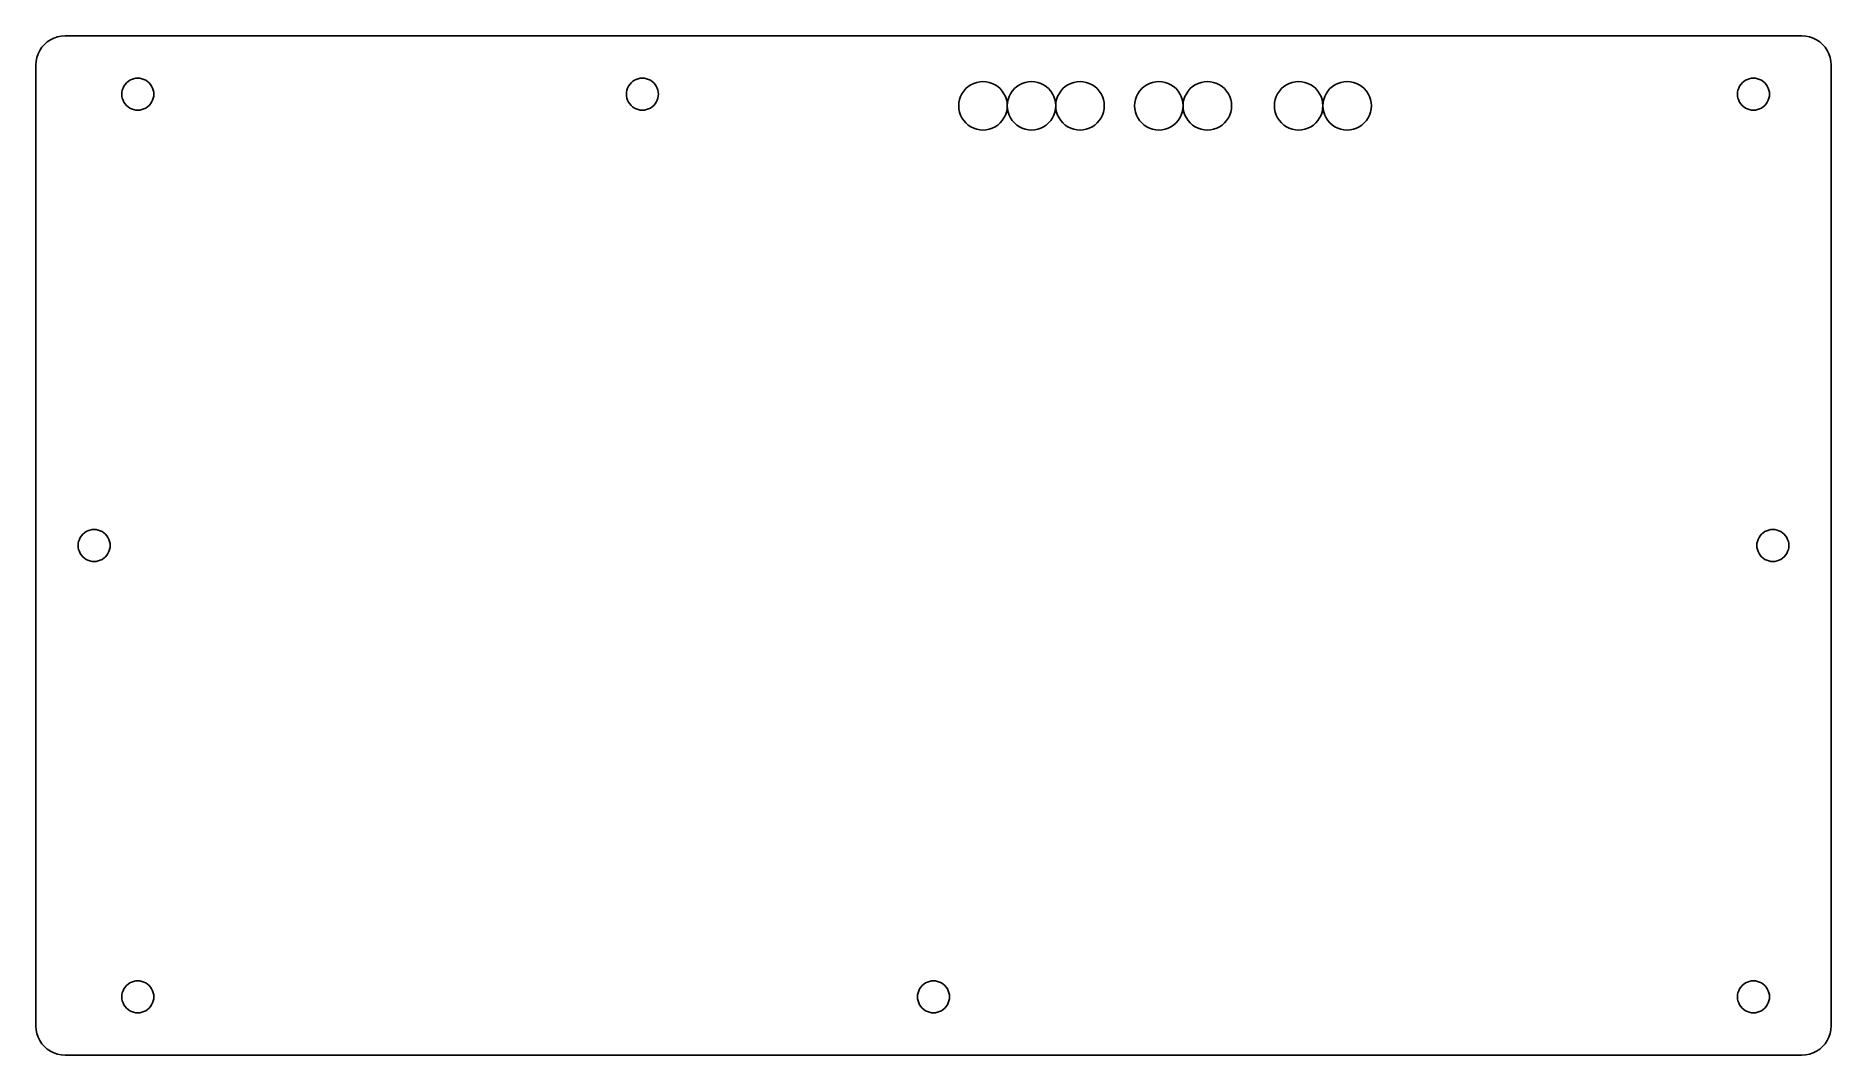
# Model space of a CAD drawing. Header units: metres. Extents: x -2 to 182, y -118 to -12.
import ezdxf

# ---------------------------------------------------------------- set-up
doc = ezdxf.new("R2010")
doc.units = ezdxf.units.M

msp = doc.modelspace()

# ---------------------------------------------------------------- linework, layer by layer
for p, q in [((-1, -12.9019), (-1.32628, -13.1199)), ((-0.64804, -12.7283), (-1, -12.9019)), ((-0.27644, -12.6022), (-0.64804, -12.7283)), ((0.10841, -12.5257), (-0.27644, -12.6022)), ((0.5, -12.5), (0.10841, -12.5257)), ((179.5, -12.5), (0.5, -12.5)), ((179.892, -12.5257), (179.5, -12.5)), ((180.276, -12.6022), (179.892, -12.5257)), ((180.648, -12.7283), (180.276, -12.6022)), ((181, -12.9019), (180.648, -12.7283)), ((181.326, -13.1199), (181, -12.9019)), ((-2.39777, -14.7235), (-2.47432, -15.1084)), ((-2.27164, -14.3519), (-2.39777, -14.7235)), ((-2.09807, -14), (-2.27164, -14.3519)), ((-1.88005, -13.6737), (-2.09807, -14)), ((-1.62131, -13.3787), (-1.88005, -13.6737)), ((-1.32628, -13.1199), (-1.62131, -13.3787)), ((181.621, -13.3787), (181.326, -13.1199)), ((181.88, -13.6737), (181.621, -13.3787)), ((182.098, -14), (181.88, -13.6737)), ((182.272, -14.3519), (182.098, -14)), ((182.398, -14.7235), (182.272, -14.3519)), ((182.474, -15.1084), (182.398, -14.7235)), ((-2.47432, -15.1084), (-2.5, -15.5)), ((-2.5, -15.5), (-2.5, -114.5)), ((182.5, -15.5), (182.474, -15.1084)), ((182.5, -114.5), (182.5, -15.5)), ((6.34999, -18.5), (6.36411, -18.2846)), ((6.36411, -18.7154), (6.34999, -18.5)), ((6.36411, -18.2846), (6.40622, -18.0729)), ((6.40622, -18.0729), (6.47559, -17.8686)), ((6.47559, -17.8686), (6.57104, -17.675)), ((6.57104, -17.675), (6.69096, -17.4955)), ((6.69096, -17.4955), (6.83327, -17.3333)), ((6.83327, -17.3333), (6.99553, -17.191)), ((6.99553, -17.191), (7.17499, -17.071)), ((7.17499, -17.071), (7.36856, -16.9756)), ((7.36856, -16.9756), (7.57294, -16.9062)), ((7.57294, -16.9062), (7.78462, -16.8641)), ((7.78462, -16.8641), (8, -16.85)), ((8, -16.85), (8.21536, -16.8641)), ((8.21536, -16.8641), (8.42705, -16.9062)), ((8.42705, -16.9062), (8.63142, -16.9756)), ((8.63142, -16.9756), (8.825, -17.071)), ((8.825, -17.071), (9.00446, -17.191)), ((9.00446, -17.191), (9.16672, -17.3333)), ((9.16672, -17.3333), (9.30902, -17.4955)), ((9.30902, -17.4955), (9.42894, -17.675)), ((9.42894, -17.675), (9.5244, -17.8686)), ((9.5244, -17.8686), (9.59377, -18.0729)), ((9.59377, -18.0729), (9.63588, -18.2846)), ((9.63588, -18.2846), (9.64999, -18.5)), ((9.64999, -18.5), (9.63588, -18.7154)), ((58.35, -18.5), (58.3641, -18.2846)), ((58.3641, -18.7154), (58.35, -18.5)), ((58.3641, -18.2846), (58.4062, -18.0729)), ((58.4062, -18.0729), (58.4756, -17.8686)), ((58.4756, -17.8686), (58.571, -17.675)), ((58.571, -17.675), (58.691, -17.4955)), ((58.691, -17.4955), (58.8333, -17.3333)), ((58.8333, -17.3333), (58.9955, -17.191)), ((58.9955, -17.191), (59.175, -17.071)), ((59.175, -17.071), (59.3686, -16.9756)), ((59.3686, -16.9756), (59.5729, -16.9062)), ((59.5729, -16.9062), (59.7846, -16.8641)), ((59.7846, -16.8641), (60, -16.85)), ((60, -16.85), (60.2154, -16.8641)), ((60.2154, -16.8641), (60.427, -16.9062)), ((60.427, -16.9062), (60.6314, -16.9756)), ((60.6314, -16.9756), (60.825, -17.071)), ((60.825, -17.071), (61.0045, -17.191)), ((61.0045, -17.191), (61.1667, -17.3333)), ((61.1667, -17.3333), (61.309, -17.4955)), ((61.309, -17.4955), (61.4289, -17.675)), ((61.4289, -17.675), (61.5244, -17.8686)), ((61.5244, -17.8686), (61.5938, -18.0729)), ((61.5938, -18.0729), (61.6359, -18.2846)), ((61.6359, -18.2846), (61.65, -18.5)), ((61.65, -18.5), (61.6359, -18.7154)), ((92.7903, -18.7433), (92.9349, -18.45)), ((92.9349, -18.45), (93.1166, -18.1781)), ((93.1166, -18.1781), (93.3322, -17.9322)), ((93.3322, -17.9322), (93.5781, -17.7166)), ((93.5781, -17.7166), (93.85, -17.5349)), ((93.85, -17.5349), (94.1433, -17.3903)), ((94.1433, -17.3903), (94.4529, -17.2852)), ((94.4529, -17.2852), (94.7737, -17.2214)), ((94.7737, -17.2214), (95.1, -17.2)), ((95.1, -17.2), (95.4263, -17.2214)), ((95.4263, -17.2214), (95.747, -17.2852)), ((95.747, -17.2852), (96.0567, -17.3903)), ((96.0567, -17.3903), (96.35, -17.5349)), ((96.35, -17.5349), (96.6219, -17.7166)), ((96.6219, -17.7166), (96.8678, -17.9322)), ((96.8678, -17.9322), (97.0834, -18.1781)), ((97.0834, -18.1781), (97.2651, -18.45)), ((97.2651, -18.45), (97.4097, -18.7433)), ((97.7903, -18.7433), (97.9349, -18.45)), ((97.9349, -18.45), (98.1166, -18.1781)), ((98.1166, -18.1781), (98.3322, -17.9322)), ((98.3322, -17.9322), (98.5781, -17.7166)), ((98.5781, -17.7166), (98.85, -17.5349)), ((98.85, -17.5349), (99.1433, -17.3903)), ((99.1433, -17.3903), (99.4529, -17.2852)), ((99.4529, -17.2852), (99.7737, -17.2214)), ((99.7737, -17.2214), (100.1, -17.2)), ((100.1, -17.2), (100.426, -17.2214)), ((100.426, -17.2214), (100.747, -17.2852)), ((100.747, -17.2852), (101.057, -17.3903)), ((101.057, -17.3903), (101.35, -17.5349)), ((101.35, -17.5349), (101.622, -17.7166)), ((101.622, -17.7166), (101.868, -17.9322)), ((101.868, -17.9322), (102.083, -18.1781)), ((102.083, -18.1781), (102.265, -18.45)), ((102.265, -18.45), (102.41, -18.7433)), ((102.79, -18.7433), (102.935, -18.45)), ((102.935, -18.45), (103.117, -18.1781)), ((103.117, -18.1781), (103.332, -17.9322)), ((103.332, -17.9322), (103.578, -17.7166)), ((103.578, -17.7166), (103.85, -17.5349)), ((103.85, -17.5349), (104.143, -17.3903)), ((104.143, -17.3903), (104.453, -17.2852)), ((104.453, -17.2852), (104.774, -17.2214)), ((104.774, -17.2214), (105.1, -17.2)), ((105.1, -17.2), (105.426, -17.2214)), ((105.426, -17.2214), (105.747, -17.2852)), ((105.747, -17.2852), (106.057, -17.3903)), ((106.057, -17.3903), (106.35, -17.5349)), ((106.35, -17.5349), (106.622, -17.7166)), ((106.622, -17.7166), (106.868, -17.9322)), ((106.868, -17.9322), (107.083, -18.1781)), ((107.083, -18.1781), (107.265, -18.45)), ((107.265, -18.45), (107.41, -18.7433)), ((110.915, -18.7433), (111.06, -18.45)), ((111.06, -18.45), (111.242, -18.1781)), ((111.242, -18.1781), (111.457, -17.9322)), ((111.457, -17.9322), (111.703, -17.7166)), ((111.703, -17.7166), (111.975, -17.5349)), ((111.975, -17.5349), (112.268, -17.3903)), ((112.268, -17.3903), (112.578, -17.2852)), ((112.578, -17.2852), (112.899, -17.2214)), ((112.899, -17.2214), (113.225, -17.2)), ((113.225, -17.2), (113.551, -17.2214)), ((113.551, -17.2214), (113.872, -17.2852)), ((113.872, -17.2852), (114.182, -17.3903)), ((114.182, -17.3903), (114.475, -17.5349)), ((114.475, -17.5349), (114.747, -17.7166)), ((114.747, -17.7166), (114.993, -17.9322)), ((114.993, -17.9322), (115.208, -18.1781)), ((115.208, -18.1781), (115.39, -18.45)), ((115.39, -18.45), (115.535, -18.7433)), ((115.915, -18.7433), (116.06, -18.45)), ((116.06, -18.45), (116.242, -18.1781)), ((116.242, -18.1781), (116.457, -17.9322)), ((116.457, -17.9322), (116.703, -17.7166)), ((116.703, -17.7166), (116.975, -17.5349)), ((116.975, -17.5349), (117.268, -17.3903)), ((117.268, -17.3903), (117.578, -17.2852)), ((117.578, -17.2852), (117.899, -17.2214)), ((117.899, -17.2214), (118.225, -17.2)), ((118.225, -17.2), (118.551, -17.2214)), ((118.551, -17.2214), (118.872, -17.2852)), ((118.872, -17.2852), (119.182, -17.3903)), ((119.182, -17.3903), (119.475, -17.5349)), ((119.475, -17.5349), (119.747, -17.7166)), ((119.747, -17.7166), (119.993, -17.9322)), ((119.993, -17.9322), (120.208, -18.1781)), ((120.208, -18.1781), (120.39, -18.45)), ((120.39, -18.45), (120.535, -18.7433)), ((125.315, -18.7433), (125.46, -18.45)), ((125.46, -18.45), (125.642, -18.1781)), ((125.642, -18.1781), (125.857, -17.9322)), ((125.857, -17.9322), (126.103, -17.7166)), ((126.103, -17.7166), (126.375, -17.5349)), ((126.375, -17.5349), (126.668, -17.3903)), ((126.668, -17.3903), (126.978, -17.2852)), ((126.978, -17.2852), (127.299, -17.2214)), ((127.299, -17.2214), (127.625, -17.2)), ((127.625, -17.2), (127.951, -17.2214)), ((127.951, -17.2214), (128.272, -17.2852)), ((128.272, -17.2852), (128.582, -17.3903)), ((128.582, -17.3903), (128.875, -17.5349)), ((128.875, -17.5349), (129.147, -17.7166)), ((129.147, -17.7166), (129.393, -17.9322)), ((129.393, -17.9322), (129.608, -18.1781)), ((129.608, -18.1781), (129.79, -18.45)), ((129.79, -18.45), (129.935, -18.7433)), ((130.315, -18.7433), (130.46, -18.45)), ((130.46, -18.45), (130.642, -18.1781)), ((130.642, -18.1781), (130.857, -17.9322)), ((130.857, -17.9322), (131.103, -17.7166)), ((131.103, -17.7166), (131.375, -17.5349)), ((131.375, -17.5349), (131.668, -17.3903)), ((131.668, -17.3903), (131.978, -17.2852)), ((131.978, -17.2852), (132.299, -17.2214)), ((132.299, -17.2214), (132.625, -17.2)), ((132.625, -17.2), (132.951, -17.2214)), ((132.951, -17.2214), (133.272, -17.2852)), ((133.272, -17.2852), (133.582, -17.3903)), ((133.582, -17.3903), (133.875, -17.5349)), ((133.875, -17.5349), (134.147, -17.7166)), ((134.147, -17.7166), (134.393, -17.9322)), ((134.393, -17.9322), (134.608, -18.1781)), ((134.608, -18.1781), (134.79, -18.45)), ((134.79, -18.45), (134.935, -18.7433)), ((172.85, -18.5), (172.864, -18.2846)), ((172.864, -18.7154), (172.85, -18.5)), ((172.864, -18.2846), (172.906, -18.0729)), ((172.906, -18.0729), (172.976, -17.8686)), ((172.976, -17.8686), (173.071, -17.675)), ((173.071, -17.675), (173.191, -17.4955)), ((173.191, -17.4955), (173.333, -17.3333)), ((173.333, -17.3333), (173.496, -17.191)), ((173.496, -17.191), (173.675, -17.071)), ((173.675, -17.071), (173.869, -16.9756)), ((173.869, -16.9756), (174.073, -16.9062)), ((174.073, -16.9062), (174.285, -16.8641)), ((174.285, -16.8641), (174.5, -16.85)), ((174.5, -16.85), (174.715, -16.8641)), ((174.715, -16.8641), (174.927, -16.9062)), ((174.927, -16.9062), (175.131, -16.9756)), ((175.131, -16.9756), (175.325, -17.071)), ((175.325, -17.071), (175.504, -17.191)), ((175.504, -17.191), (175.667, -17.3333)), ((175.667, -17.3333), (175.809, -17.4955)), ((175.809, -17.4955), (175.929, -17.675)), ((175.929, -17.675), (176.024, -17.8686)), ((176.024, -17.8686), (176.094, -18.0729)), ((176.094, -18.0729), (176.136, -18.2846)), ((176.136, -18.2846), (176.15, -18.5)), ((176.15, -18.5), (176.136, -18.7154)), ((6.40622, -18.927), (6.36411, -18.7154)), ((6.47559, -19.1314), (6.40622, -18.927)), ((6.57104, -19.325), (6.47559, -19.1314)), ((6.69096, -19.5045), (6.57104, -19.325)), ((6.83327, -19.6667), (6.69096, -19.5045)), ((6.99553, -19.809), (6.83327, -19.6667)), ((7.17499, -19.9289), (6.99553, -19.809)), ((7.36856, -20.0244), (7.17499, -19.9289)), ((7.57294, -20.0938), (7.36856, -20.0244)), ((7.78462, -20.1359), (7.57294, -20.0938)), ((8, -20.15), (7.78462, -20.1359)), ((8.21536, -20.1359), (8, -20.15)), ((8.42705, -20.0938), (8.21536, -20.1359)), ((8.63142, -20.0244), (8.42705, -20.0938)), ((8.825, -19.9289), (8.63142, -20.0244)), ((9.00446, -19.809), (8.825, -19.9289)), ((9.16672, -19.6667), (9.00446, -19.809)), ((9.30902, -19.5045), (9.16672, -19.6667)), ((9.42894, -19.325), (9.30902, -19.5045)), ((9.5244, -19.1314), (9.42894, -19.325)), ((9.59377, -18.927), (9.5244, -19.1314)), ((9.63588, -18.7154), (9.59377, -18.927)), ((58.4062, -18.927), (58.3641, -18.7154)), ((58.4756, -19.1314), (58.4062, -18.927)), ((58.571, -19.325), (58.4756, -19.1314)), ((58.691, -19.5045), (58.571, -19.325)), ((58.8333, -19.6667), (58.691, -19.5045)), ((58.9955, -19.809), (58.8333, -19.6667)), ((59.175, -19.9289), (58.9955, -19.809)), ((59.3686, -20.0244), (59.175, -19.9289)), ((59.5729, -20.0938), (59.3686, -20.0244)), ((59.7846, -20.1359), (59.5729, -20.0938)), ((60, -20.15), (59.7846, -20.1359)), ((60.2154, -20.1359), (60, -20.15)), ((60.427, -20.0938), (60.2154, -20.1359)), ((60.6314, -20.0244), (60.427, -20.0938)), ((60.825, -19.9289), (60.6314, -20.0244)), ((61.0045, -19.809), (60.825, -19.9289)), ((61.1667, -19.6667), (61.0045, -19.809)), ((61.309, -19.5045), (61.1667, -19.6667)), ((61.4289, -19.325), (61.309, -19.5045)), ((61.5244, -19.1314), (61.4289, -19.325)), ((61.5938, -18.927), (61.5244, -19.1314)), ((61.6359, -18.7154), (61.5938, -18.927)), ((92.6, -19.7), (92.6214, -19.3737)), ((92.6214, -20.0263), (92.6, -19.7)), ((92.6214, -19.3737), (92.6852, -19.0529)), ((92.6852, -20.347), (92.6214, -20.0263)), ((92.6852, -19.0529), (92.7903, -18.7433)), ((92.7903, -20.6567), (92.6852, -20.347)), ((97.4097, -18.7433), (97.5148, -19.0529)), ((97.5148, -20.347), (97.4097, -20.6567)), ((97.5148, -19.0529), (97.5786, -19.3737)), ((97.5786, -20.0263), (97.5148, -20.347)), ((97.5786, -19.3737), (97.6, -19.7)), ((97.6, -19.7), (97.5786, -20.0263)), ((97.6, -19.7), (97.6214, -19.3737)), ((97.6214, -20.0263), (97.6, -19.7)), ((97.6214, -19.3737), (97.6852, -19.0529)), ((97.6852, -20.347), (97.6214, -20.0263)), ((97.6852, -19.0529), (97.7903, -18.7433)), ((97.7903, -20.6567), (97.6852, -20.347)), ((102.41, -18.7433), (102.515, -19.0529)), ((102.515, -20.347), (102.41, -20.6567)), ((102.515, -19.0529), (102.579, -19.3737)), ((102.579, -20.0263), (102.515, -20.347)), ((102.579, -19.3737), (102.6, -19.7)), ((102.6, -19.7), (102.579, -20.0263)), ((102.6, -19.7), (102.621, -19.3737)), ((102.621, -20.0263), (102.6, -19.7)), ((102.621, -19.3737), (102.685, -19.0529)), ((102.685, -20.347), (102.621, -20.0263)), ((102.685, -19.0529), (102.79, -18.7433)), ((102.79, -20.6567), (102.685, -20.347)), ((107.41, -18.7433), (107.515, -19.0529)), ((107.515, -20.347), (107.41, -20.6567)), ((107.515, -19.0529), (107.579, -19.3737)), ((107.579, -20.0263), (107.515, -20.347)), ((107.579, -19.3737), (107.6, -19.7)), ((107.6, -19.7), (107.579, -20.0263)), ((110.725, -19.7), (110.746, -19.3737)), ((110.746, -20.0263), (110.725, -19.7)), ((110.746, -19.3737), (110.81, -19.0529)), ((110.81, -20.347), (110.746, -20.0263)), ((110.81, -19.0529), (110.915, -18.7433)), ((110.915, -20.6567), (110.81, -20.347)), ((115.535, -18.7433), (115.64, -19.0529)), ((115.64, -20.347), (115.535, -20.6567)), ((115.64, -19.0529), (115.704, -19.3737)), ((115.704, -20.0263), (115.64, -20.347)), ((115.704, -19.3737), (115.725, -19.7)), ((115.725, -19.7), (115.704, -20.0263)), ((115.725, -19.7), (115.746, -19.3737)), ((115.746, -20.0263), (115.725, -19.7)), ((115.746, -19.3737), (115.81, -19.0529)), ((115.81, -20.347), (115.746, -20.0263)), ((115.81, -19.0529), (115.915, -18.7433)), ((115.915, -20.6567), (115.81, -20.347)), ((120.535, -18.7433), (120.64, -19.0529)), ((120.64, -20.347), (120.535, -20.6567)), ((120.64, -19.0529), (120.704, -19.3737)), ((120.704, -20.0263), (120.64, -20.347)), ((120.704, -19.3737), (120.725, -19.7)), ((120.725, -19.7), (120.704, -20.0263)), ((125.125, -19.7), (125.146, -19.3737)), ((125.146, -20.0263), (125.125, -19.7)), ((125.146, -19.3737), (125.21, -19.0529)), ((125.21, -20.347), (125.146, -20.0263)), ((125.21, -19.0529), (125.315, -18.7433)), ((125.315, -20.6567), (125.21, -20.347)), ((129.935, -18.7433), (130.04, -19.0529)), ((130.04, -20.347), (129.935, -20.6567)), ((130.04, -19.0529), (130.104, -19.3737)), ((130.104, -20.0263), (130.04, -20.347)), ((130.104, -19.3737), (130.125, -19.7)), ((130.125, -19.7), (130.104, -20.0263)), ((130.125, -19.7), (130.146, -19.3737)), ((130.146, -20.0263), (130.125, -19.7)), ((130.146, -19.3737), (130.21, -19.0529)), ((130.21, -20.347), (130.146, -20.0263)), ((130.21, -19.0529), (130.315, -18.7433)), ((130.315, -20.6567), (130.21, -20.347)), ((134.935, -18.7433), (135.04, -19.0529)), ((135.04, -20.347), (134.935, -20.6567)), ((135.04, -19.0529), (135.104, -19.3737)), ((135.104, -20.0263), (135.04, -20.347)), ((135.104, -19.3737), (135.125, -19.7)), ((135.125, -19.7), (135.104, -20.0263)), ((172.906, -18.927), (172.864, -18.7154)), ((172.976, -19.1314), (172.906, -18.927)), ((173.071, -19.325), (172.976, -19.1314)), ((173.191, -19.5045), (173.071, -19.325)), ((173.333, -19.6667), (173.191, -19.5045)), ((173.496, -19.809), (173.333, -19.6667)), ((173.675, -19.9289), (173.496, -19.809)), ((173.869, -20.0244), (173.675, -19.9289)), ((174.073, -20.0938), (173.869, -20.0244)), ((174.285, -20.1359), (174.073, -20.0938)), ((174.5, -20.15), (174.285, -20.1359)), ((174.715, -20.1359), (174.5, -20.15)), ((174.927, -20.0938), (174.715, -20.1359)), ((175.131, -20.0244), (174.927, -20.0938)), ((175.325, -19.9289), (175.131, -20.0244)), ((175.504, -19.809), (175.325, -19.9289)), ((175.667, -19.6667), (175.504, -19.809)), ((175.809, -19.5045), (175.667, -19.6667)), ((175.929, -19.325), (175.809, -19.5045)), ((176.024, -19.1314), (175.929, -19.325)), ((176.094, -18.927), (176.024, -19.1314)), ((176.136, -18.7154), (176.094, -18.927)), ((92.9349, -20.95), (92.7903, -20.6567)), ((93.1166, -21.2219), (92.9349, -20.95)), ((93.3322, -21.4678), (93.1166, -21.2219)), ((93.5781, -21.6834), (93.3322, -21.4678)), ((93.85, -21.8651), (93.5781, -21.6834)), ((94.1433, -22.0097), (93.85, -21.8651)), ((94.4529, -22.1148), (94.1433, -22.0097)), ((94.7737, -22.1786), (94.4529, -22.1148)), ((95.1, -22.2), (94.7737, -22.1786)), ((95.4263, -22.1786), (95.1, -22.2)), ((95.747, -22.1148), (95.4263, -22.1786)), ((96.0567, -22.0097), (95.747, -22.1148)), ((96.35, -21.8651), (96.0567, -22.0097)), ((96.6219, -21.6834), (96.35, -21.8651)), ((96.8678, -21.4678), (96.6219, -21.6834)), ((97.0834, -21.2219), (96.8678, -21.4678)), ((97.2651, -20.95), (97.0834, -21.2219)), ((97.4097, -20.6567), (97.2651, -20.95)), ((97.9349, -20.95), (97.7903, -20.6567)), ((98.1166, -21.2219), (97.9349, -20.95)), ((98.3322, -21.4678), (98.1166, -21.2219)), ((98.5781, -21.6834), (98.3322, -21.4678)), ((98.85, -21.8651), (98.5781, -21.6834)), ((99.1433, -22.0097), (98.85, -21.8651)), ((99.4529, -22.1148), (99.1433, -22.0097)), ((99.7737, -22.1786), (99.4529, -22.1148)), ((100.1, -22.2), (99.7737, -22.1786)), ((100.426, -22.1786), (100.1, -22.2)), ((100.747, -22.1148), (100.426, -22.1786)), ((101.057, -22.0097), (100.747, -22.1148)), ((101.35, -21.8651), (101.057, -22.0097)), ((101.622, -21.6834), (101.35, -21.8651)), ((101.868, -21.4678), (101.622, -21.6834)), ((102.083, -21.2219), (101.868, -21.4678)), ((102.265, -20.95), (102.083, -21.2219)), ((102.41, -20.6567), (102.265, -20.95)), ((102.935, -20.95), (102.79, -20.6567)), ((103.117, -21.2219), (102.935, -20.95)), ((103.332, -21.4678), (103.117, -21.2219)), ((103.578, -21.6834), (103.332, -21.4678)), ((103.85, -21.8651), (103.578, -21.6834)), ((104.143, -22.0097), (103.85, -21.8651)), ((104.453, -22.1148), (104.143, -22.0097)), ((104.774, -22.1786), (104.453, -22.1148)), ((105.1, -22.2), (104.774, -22.1786)), ((105.426, -22.1786), (105.1, -22.2)), ((105.747, -22.1148), (105.426, -22.1786)), ((106.057, -22.0097), (105.747, -22.1148)), ((106.35, -21.8651), (106.057, -22.0097)), ((106.622, -21.6834), (106.35, -21.8651)), ((106.868, -21.4678), (106.622, -21.6834)), ((107.083, -21.2219), (106.868, -21.4678)), ((107.265, -20.95), (107.083, -21.2219)), ((107.41, -20.6567), (107.265, -20.95)), ((111.06, -20.95), (110.915, -20.6567)), ((111.242, -21.2219), (111.06, -20.95)), ((111.457, -21.4678), (111.242, -21.2219)), ((111.703, -21.6834), (111.457, -21.4678)), ((111.975, -21.8651), (111.703, -21.6834)), ((112.268, -22.0097), (111.975, -21.8651)), ((112.578, -22.1148), (112.268, -22.0097)), ((112.899, -22.1786), (112.578, -22.1148)), ((113.225, -22.2), (112.899, -22.1786)), ((113.551, -22.1786), (113.225, -22.2)), ((113.872, -22.1148), (113.551, -22.1786)), ((114.182, -22.0097), (113.872, -22.1148)), ((114.475, -21.8651), (114.182, -22.0097)), ((114.747, -21.6834), (114.475, -21.8651)), ((114.993, -21.4678), (114.747, -21.6834)), ((115.208, -21.2219), (114.993, -21.4678)), ((115.39, -20.95), (115.208, -21.2219)), ((115.535, -20.6567), (115.39, -20.95)), ((116.06, -20.95), (115.915, -20.6567)), ((116.242, -21.2219), (116.06, -20.95)), ((116.457, -21.4678), (116.242, -21.2219)), ((116.703, -21.6834), (116.457, -21.4678)), ((116.975, -21.8651), (116.703, -21.6834)), ((117.268, -22.0097), (116.975, -21.8651)), ((117.578, -22.1148), (117.268, -22.0097)), ((117.899, -22.1786), (117.578, -22.1148)), ((118.225, -22.2), (117.899, -22.1786)), ((118.551, -22.1786), (118.225, -22.2)), ((118.872, -22.1148), (118.551, -22.1786)), ((119.182, -22.0097), (118.872, -22.1148)), ((119.475, -21.8651), (119.182, -22.0097)), ((119.747, -21.6834), (119.475, -21.8651)), ((119.993, -21.4678), (119.747, -21.6834)), ((120.208, -21.2219), (119.993, -21.4678)), ((120.39, -20.95), (120.208, -21.2219)), ((120.535, -20.6567), (120.39, -20.95)), ((125.46, -20.95), (125.315, -20.6567)), ((125.642, -21.2219), (125.46, -20.95)), ((125.857, -21.4678), (125.642, -21.2219)), ((126.103, -21.6834), (125.857, -21.4678)), ((126.375, -21.8651), (126.103, -21.6834)), ((126.668, -22.0097), (126.375, -21.8651)), ((126.978, -22.1148), (126.668, -22.0097)), ((127.299, -22.1786), (126.978, -22.1148)), ((127.625, -22.2), (127.299, -22.1786)), ((127.951, -22.1786), (127.625, -22.2)), ((128.272, -22.1148), (127.951, -22.1786)), ((128.582, -22.0097), (128.272, -22.1148)), ((128.875, -21.8651), (128.582, -22.0097)), ((129.147, -21.6834), (128.875, -21.8651)), ((129.393, -21.4678), (129.147, -21.6834)), ((129.608, -21.2219), (129.393, -21.4678)), ((129.79, -20.95), (129.608, -21.2219)), ((129.935, -20.6567), (129.79, -20.95)), ((130.46, -20.95), (130.315, -20.6567)), ((130.642, -21.2219), (130.46, -20.95)), ((130.857, -21.4678), (130.642, -21.2219)), ((131.103, -21.6834), (130.857, -21.4678)), ((131.375, -21.8651), (131.103, -21.6834)), ((131.668, -22.0097), (131.375, -21.8651)), ((131.978, -22.1148), (131.668, -22.0097)), ((132.299, -22.1786), (131.978, -22.1148)), ((132.625, -22.2), (132.299, -22.1786)), ((132.951, -22.1786), (132.625, -22.2)), ((133.272, -22.1148), (132.951, -22.1786)), ((133.582, -22.0097), (133.272, -22.1148)), ((133.875, -21.8651), (133.582, -22.0097)), ((134.147, -21.6834), (133.875, -21.8651)), ((134.393, -21.4678), (134.147, -21.6834)), ((134.608, -21.2219), (134.393, -21.4678)), ((134.79, -20.95), (134.608, -21.2219)), ((134.935, -20.6567), (134.79, -20.95)), ((1.86411, -64.7846), (1.90622, -64.5729)), ((1.90622, -64.5729), (1.97559, -64.3686)), ((1.97559, -64.3686), (2.07104, -64.175)), ((2.07104, -64.175), (2.19096, -63.9955)), ((2.19096, -63.9955), (2.33327, -63.8333)), ((2.33327, -63.8333), (2.49553, -63.691)), ((2.49553, -63.691), (2.67499, -63.571)), ((2.67499, -63.571), (2.86856, -63.4756)), ((2.86856, -63.4756), (3.07294, -63.4062)), ((3.07294, -63.4062), (3.28462, -63.3641)), ((3.28462, -63.3641), (3.5, -63.35)), ((3.5, -63.35), (3.71536, -63.3641)), ((3.71536, -63.3641), (3.92705, -63.4062)), ((3.92705, -63.4062), (4.13142, -63.4756)), ((4.13142, -63.4756), (4.325, -63.571)), ((4.325, -63.571), (4.50446, -63.691)), ((4.50446, -63.691), (4.66672, -63.8333)), ((4.66672, -63.8333), (4.80902, -63.9955)), ((4.80902, -63.9955), (4.92894, -64.175)), ((4.92894, -64.175), (5.0244, -64.3686)), ((5.0244, -64.3686), (5.09377, -64.5729)), ((5.09377, -64.5729), (5.13588, -64.7846)), ((174.864, -64.7846), (174.906, -64.5729)), ((174.906, -64.5729), (174.976, -64.3686)), ((174.976, -64.3686), (175.071, -64.175)), ((175.071, -64.175), (175.191, -63.9955)), ((175.191, -63.9955), (175.333, -63.8333)), ((175.333, -63.8333), (175.496, -63.691)), ((175.496, -63.691), (175.675, -63.571)), ((175.675, -63.571), (175.869, -63.4756)), ((175.869, -63.4756), (176.073, -63.4062)), ((176.073, -63.4062), (176.285, -63.3641)), ((176.285, -63.3641), (176.5, -63.35)), ((176.5, -63.35), (176.715, -63.3641)), ((176.715, -63.3641), (176.927, -63.4062)), ((176.927, -63.4062), (177.131, -63.4756)), ((177.131, -63.4756), (177.325, -63.571)), ((177.325, -63.571), (177.504, -63.691)), ((177.504, -63.691), (177.667, -63.8333)), ((177.667, -63.8333), (177.809, -63.9955)), ((177.809, -63.9955), (177.929, -64.175)), ((177.929, -64.175), (178.024, -64.3686)), ((178.024, -64.3686), (178.094, -64.5729)), ((178.094, -64.5729), (178.136, -64.7846)), ((1.84999, -65), (1.86411, -64.7846)), ((1.86411, -65.2154), (1.84999, -65)), ((1.90622, -65.427), (1.86411, -65.2154)), ((1.97559, -65.6314), (1.90622, -65.427)), ((2.07104, -65.825), (1.97559, -65.6314)), ((2.19096, -66.0045), (2.07104, -65.825)), ((2.33327, -66.1667), (2.19096, -66.0045)), ((2.49553, -66.309), (2.33327, -66.1667)), ((2.67499, -66.4289), (2.49553, -66.309)), ((2.86856, -66.5244), (2.67499, -66.4289)), ((3.07294, -66.5938), (2.86856, -66.5244)), ((3.28462, -66.6359), (3.07294, -66.5938)), ((3.92705, -66.5938), (3.71536, -66.6359)), ((4.13142, -66.5244), (3.92705, -66.5938)), ((4.325, -66.4289), (4.13142, -66.5244)), ((4.50446, -66.309), (4.325, -66.4289)), ((4.66672, -66.1667), (4.50446, -66.309)), ((4.80902, -66.0045), (4.66672, -66.1667)), ((4.92894, -65.825), (4.80902, -66.0045)), ((5.0244, -65.6314), (4.92894, -65.825)), ((5.09377, -65.427), (5.0244, -65.6314)), ((5.13588, -65.2154), (5.09377, -65.427)), ((5.13588, -64.7846), (5.14999, -65)), ((5.14999, -65), (5.13588, -65.2154)), ((174.85, -65), (174.864, -64.7846)), ((174.864, -65.2154), (174.85, -65)), ((174.906, -65.427), (174.864, -65.2154)), ((174.976, -65.6314), (174.906, -65.427)), ((175.071, -65.825), (174.976, -65.6314)), ((175.191, -66.0045), (175.071, -65.825)), ((175.333, -66.1667), (175.191, -66.0045)), ((175.496, -66.309), (175.333, -66.1667)), ((175.675, -66.4289), (175.496, -66.309)), ((175.869, -66.5244), (175.675, -66.4289)), ((176.073, -66.5938), (175.869, -66.5244)), ((176.285, -66.6359), (176.073, -66.5938)), ((176.927, -66.5938), (176.715, -66.6359)), ((177.131, -66.5244), (176.927, -66.5938)), ((177.325, -66.4289), (177.131, -66.5244)), ((177.504, -66.309), (177.325, -66.4289)), ((177.667, -66.1667), (177.504, -66.309)), ((177.809, -66.0045), (177.667, -66.1667)), ((177.929, -65.825), (177.809, -66.0045)), ((178.024, -65.6314), (177.929, -65.825)), ((178.094, -65.427), (178.024, -65.6314)), ((178.136, -65.2154), (178.094, -65.427)), ((178.136, -64.7846), (178.15, -65)), ((178.15, -65), (178.136, -65.2154)), ((3.5, -66.65), (3.28462, -66.6359)), ((3.71536, -66.6359), (3.5, -66.65)), ((176.5, -66.65), (176.285, -66.6359)), ((176.715, -66.6359), (176.5, -66.65)), ((6.40622, -111.073), (6.47559, -110.869)), ((6.47559, -110.869), (6.57104, -110.675)), ((6.57104, -110.675), (6.69096, -110.496)), ((6.69096, -110.496), (6.83327, -110.333)), ((6.83327, -110.333), (6.99553, -110.191)), ((6.99553, -110.191), (7.17499, -110.071)), ((7.17499, -110.071), (7.36856, -109.976)), ((7.36856, -109.976), (7.57294, -109.906)), ((7.57294, -109.906), (7.78462, -109.864)), ((7.78462, -109.864), (8, -109.85)), ((8, -109.85), (8.21536, -109.864)), ((8.21536, -109.864), (8.42705, -109.906)), ((8.42705, -109.906), (8.63142, -109.976)), ((8.63142, -109.976), (8.825, -110.071)), ((8.825, -110.071), (9.00446, -110.191)), ((9.00446, -110.191), (9.16672, -110.333)), ((9.16672, -110.333), (9.30902, -110.496)), ((9.30902, -110.496), (9.42894, -110.675)), ((9.42894, -110.675), (9.5244, -110.869)), ((9.5244, -110.869), (9.59377, -111.073)), ((88.4062, -111.073), (88.4756, -110.869)), ((88.4756, -110.869), (88.571, -110.675)), ((88.571, -110.675), (88.691, -110.496)), ((88.691, -110.496), (88.8333, -110.333)), ((88.8333, -110.333), (88.9955, -110.191)), ((88.9955, -110.191), (89.175, -110.071)), ((89.175, -110.071), (89.3686, -109.976)), ((89.3686, -109.976), (89.5729, -109.906)), ((89.5729, -109.906), (89.7846, -109.864)), ((89.7846, -109.864), (90, -109.85)), ((90, -109.85), (90.2154, -109.864)), ((90.2154, -109.864), (90.427, -109.906)), ((90.427, -109.906), (90.6314, -109.976)), ((90.6314, -109.976), (90.825, -110.071)), ((90.825, -110.071), (91.0045, -110.191)), ((91.0045, -110.191), (91.1667, -110.333)), ((91.1667, -110.333), (91.309, -110.496)), ((91.309, -110.496), (91.4289, -110.675)), ((91.4289, -110.675), (91.5244, -110.869)), ((91.5244, -110.869), (91.5938, -111.073)), ((172.906, -111.073), (172.976, -110.869)), ((172.976, -110.869), (173.071, -110.675)), ((173.071, -110.675), (173.191, -110.496)), ((173.191, -110.496), (173.333, -110.333)), ((173.333, -110.333), (173.496, -110.191)), ((173.496, -110.191), (173.675, -110.071)), ((173.675, -110.071), (173.869, -109.976)), ((173.869, -109.976), (174.073, -109.906)), ((174.073, -109.906), (174.285, -109.864)), ((174.285, -109.864), (174.5, -109.85)), ((174.5, -109.85), (174.715, -109.864)), ((174.715, -109.864), (174.927, -109.906)), ((174.927, -109.906), (175.131, -109.976)), ((175.131, -109.976), (175.325, -110.071)), ((175.325, -110.071), (175.504, -110.191)), ((175.504, -110.191), (175.667, -110.333)), ((175.667, -110.333), (175.809, -110.496)), ((175.809, -110.496), (175.929, -110.675)), ((175.929, -110.675), (176.024, -110.869)), ((176.024, -110.869), (176.094, -111.073)), ((6.34999, -111.5), (6.36411, -111.285)), ((6.36411, -111.715), (6.34999, -111.5)), ((6.36411, -111.285), (6.40622, -111.073)), ((6.40622, -111.927), (6.36411, -111.715)), ((6.47559, -112.131), (6.40622, -111.927)), ((6.57104, -112.325), (6.47559, -112.131)), ((6.69096, -112.504), (6.57104, -112.325)), ((6.83327, -112.667), (6.69096, -112.504)), ((6.99553, -112.809), (6.83327, -112.667)), ((7.17499, -112.929), (6.99553, -112.809)), ((9.00446, -112.809), (8.825, -112.929)), ((9.16672, -112.667), (9.00446, -112.809)), ((9.30902, -112.504), (9.16672, -112.667)), ((9.42894, -112.325), (9.30902, -112.504)), ((9.5244, -112.131), (9.42894, -112.325)), ((9.59377, -111.927), (9.5244, -112.131)), ((9.59377, -111.073), (9.63588, -111.285)), ((9.63588, -111.715), (9.59377, -111.927)), ((9.63588, -111.285), (9.64999, -111.5)), ((9.64999, -111.5), (9.63588, -111.715)), ((88.35, -111.5), (88.3641, -111.285)), ((88.3641, -111.715), (88.35, -111.5)), ((88.3641, -111.285), (88.4062, -111.073)), ((88.4062, -111.927), (88.3641, -111.715)), ((88.4756, -112.131), (88.4062, -111.927)), ((88.571, -112.325), (88.4756, -112.131)), ((88.691, -112.504), (88.571, -112.325)), ((88.8333, -112.667), (88.691, -112.504)), ((88.9955, -112.809), (88.8333, -112.667)), ((89.175, -112.929), (88.9955, -112.809)), ((91.0045, -112.809), (90.825, -112.929)), ((91.1667, -112.667), (91.0045, -112.809)), ((91.309, -112.504), (91.1667, -112.667)), ((91.4289, -112.325), (91.309, -112.504)), ((91.5244, -112.131), (91.4289, -112.325)), ((91.5938, -111.927), (91.5244, -112.131)), ((91.5938, -111.073), (91.6359, -111.285)), ((91.6359, -111.715), (91.5938, -111.927)), ((91.6359, -111.285), (91.65, -111.5)), ((91.65, -111.5), (91.6359, -111.715)), ((172.85, -111.5), (172.864, -111.285)), ((172.864, -111.715), (172.85, -111.5)), ((172.864, -111.285), (172.906, -111.073)), ((172.906, -111.927), (172.864, -111.715)), ((172.976, -112.131), (172.906, -111.927)), ((173.071, -112.325), (172.976, -112.131)), ((173.191, -112.504), (173.071, -112.325)), ((173.333, -112.667), (173.191, -112.504)), ((173.496, -112.809), (173.333, -112.667)), ((173.675, -112.929), (173.496, -112.809)), ((175.504, -112.809), (175.325, -112.929)), ((175.667, -112.667), (175.504, -112.809)), ((175.809, -112.504), (175.667, -112.667)), ((175.929, -112.325), (175.809, -112.504)), ((176.024, -112.131), (175.929, -112.325)), ((176.094, -111.927), (176.024, -112.131)), ((176.094, -111.073), (176.136, -111.285)), ((176.136, -111.715), (176.094, -111.927)), ((176.136, -111.285), (176.15, -111.5)), ((176.15, -111.5), (176.136, -111.715)), ((-2.5, -114.5), (-2.47432, -114.892)), ((7.36856, -113.024), (7.17499, -112.929)), ((7.57294, -113.094), (7.36856, -113.024)), ((7.78462, -113.136), (7.57294, -113.094)), ((8, -113.15), (7.78462, -113.136)), ((8.21536, -113.136), (8, -113.15)), ((8.42705, -113.094), (8.21536, -113.136)), ((8.63142, -113.024), (8.42705, -113.094)), ((8.825, -112.929), (8.63142, -113.024)), ((89.3686, -113.024), (89.175, -112.929)), ((89.5729, -113.094), (89.3686, -113.024)), ((89.7846, -113.136), (89.5729, -113.094)), ((90, -113.15), (89.7846, -113.136)), ((90.2154, -113.136), (90, -113.15)), ((90.427, -113.094), (90.2154, -113.136)), ((90.6314, -113.024), (90.427, -113.094)), ((90.825, -112.929), (90.6314, -113.024)), ((173.869, -113.024), (173.675, -112.929)), ((174.073, -113.094), (173.869, -113.024)), ((174.285, -113.136), (174.073, -113.094)), ((174.5, -113.15), (174.285, -113.136)), ((174.715, -113.136), (174.5, -113.15)), ((174.927, -113.094), (174.715, -113.136)), ((175.131, -113.024), (174.927, -113.094)), ((175.325, -112.929), (175.131, -113.024)), ((182.474, -114.892), (182.5, -114.5)), ((-2.47432, -114.892), (-2.39777, -115.276)), ((-2.39777, -115.276), (-2.27164, -115.648)), ((-2.27164, -115.648), (-2.09807, -116)), ((-2.09807, -116), (-1.88005, -116.326)), ((-1.88005, -116.326), (-1.62131, -116.621)), ((181.621, -116.621), (181.88, -116.326)), ((181.88, -116.326), (182.098, -116)), ((182.098, -116), (182.272, -115.648)), ((182.272, -115.648), (182.398, -115.276)), ((182.398, -115.276), (182.474, -114.892)), ((-1.62131, -116.621), (-1.32628, -116.88)), ((-1.32628, -116.88), (-1, -117.098)), ((-1, -117.098), (-0.64804, -117.272)), ((-0.64804, -117.272), (-0.27644, -117.398)), ((-0.27644, -117.398), (0.10841, -117.474)), ((0.10841, -117.474), (0.5, -117.5)), ((0.5, -117.5), (179.5, -117.5)), ((179.5, -117.5), (179.892, -117.474)), ((179.892, -117.474), (180.276, -117.398)), ((180.276, -117.398), (180.648, -117.272)), ((180.648, -117.272), (181, -117.098)), ((181, -117.098), (181.326, -116.88)), ((181.326, -116.88), (181.621, -116.621))]:
    msp.add_line(p, q)

doc.saveas('drawing.dxf')
